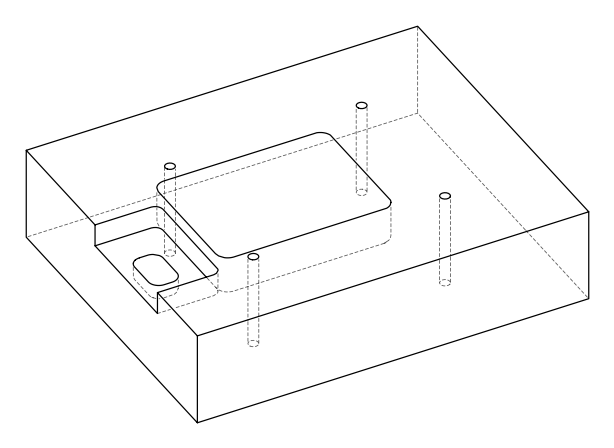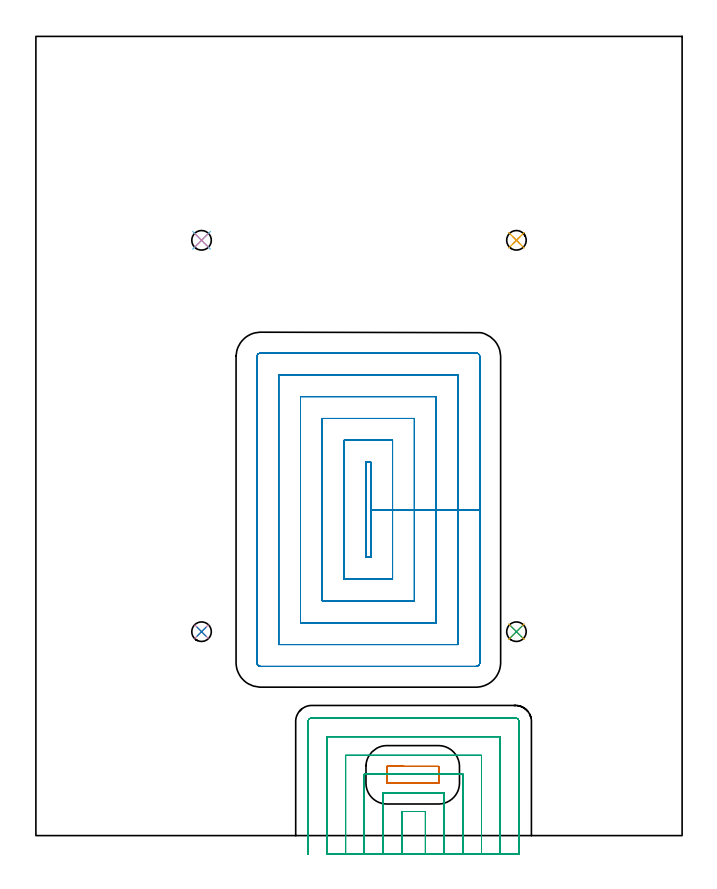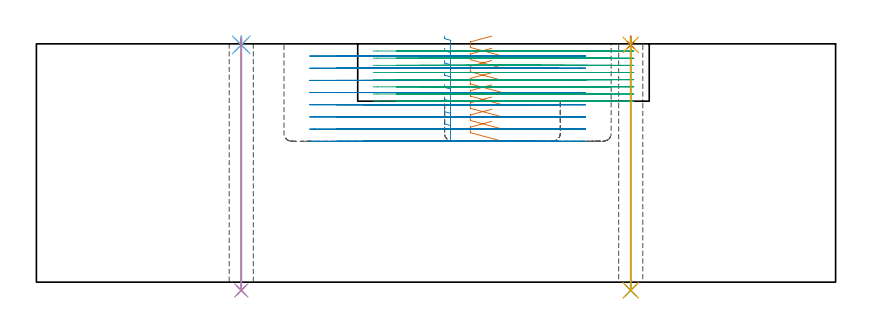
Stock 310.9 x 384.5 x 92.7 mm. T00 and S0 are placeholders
(PLAN: 11 operations, 3 tool changes, 58.3 min)
(1 MILL_RECTANGULAR_POCKET | POCKET_RECTANGULAR_STRAIGHT | UGT0201_095 | Follow Part, ap 5, ae 75% | 2.04 min | 44316 mm3)
(2 MILL_RECTANGULAR_POCKET_1 | POCKET_RECTANGULAR_STRAIGHT_1 | UGT0201_095 | Follow Part, ap 5, ae 75% | 31.2 min | 818157 mm3)
(3 MILL_SLOT | SLOT_PARTIAL_RECTANGULAR | NXT0201_011 | Follow Part, ap 3, ae 75% | 23.41 min | 131520 mm3)
(4 SPOT_DRILL | STEP1HOLE | NXT0321_9005460120000 | 0.03 min | 21 mm3)
(5 SPOT_DRILL_1 | STEP1HOLE_1 | NXT0321_9005460120000 | 0.03 min | 17 mm3)
(6 SPOT_DRILL_2 | STEP1HOLE_2 | NXT0321_9005460120000 | 0.03 min | 19 mm3)
(7 SPOT_DRILL_3 | STEP1HOLE_3 | NXT0321_9005460120000 | 0.03 min | 7 mm3)
(8 DRILL_THROUGH_HOLE_INTO_CENTER | STEP1HOLE | NXT0301_065 | 0.39 min | 6370 mm3)
(9 DRILL_THROUGH_HOLE_INTO_CENTER_1 | STEP1HOLE_1 | NXT0301_065 | 0.39 min | 6466 mm3)
(10 DRILL_THROUGH_HOLE_INTO_CENTER_2 | STEP1HOLE_2 | NXT0301_065 | 0.39 min | 6397 mm3)
(11 DRILL_THROUGH_HOLE_INTO_CENTER_3 | STEP1HOLE_3 | NXT0301_065 | 0.39 min | 6406 mm3)
(TOOL UGT0201_095 | End mill 20 mm | D20 R3 FL38 Z4)
(TOOL NXT0201_011 | ENDMILL 12mm [2P460-1200-NA 1630] | D12 FL38 Z6)
(TOOL NXT0321_9005460120000 | NC Spot Drill, 142deg, 12mm, Carbide, Uncoated | D12 PA142 FL30 Z2)
(TOOL NXT0301_065 | Carbide Drill 9.4mm [860.1-0940-075A1-MM 2214] | D9.4 PA140 FL98 Z2)
(OP 1 MILL_RECTANGULAR_POCKET)
G17 G21 G94 G90
T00 M6
G54
G17 G0 G90 X177.151 Y33.3 S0 M3
G43 Z102.7 H0
Z95.7
G94 G1 X168.9 Z93.489 F250.
X168.868 Z93.481
X168.826 Y33.274 Z93.467
X168.8 Y33.232 Z93.454
Y25.268 Z91.32
X168.826 Y25.226 Z91.307
X168.868 Y25.2 Z91.294
X181.3 Z87.962
X193.7 F500.
X193.755 Y25.205
X193.795 Y25.245
X193.8 Y25.3
Y33.2
X193.795 Y33.255
X193.755 Y33.295
X193.7 Y33.3
X168.9
X168.845 Y33.295
X168.805 Y33.255
X168.8 Y33.2
Y25.3
X168.805 Y25.245
X168.845 Y25.205
X168.9 Y25.2
X181.3
X182.3
G0 X177.151 Y33.3 Z90.962
G1 X168.9 Z88.752 F250.
X168.868 Z88.743
X168.826 Y33.274 Z88.73
X168.8 Y33.232 Z88.717
Y25.268 Z86.583
X168.826 Y25.226 Z86.569
X168.868 Y25.2 Z86.556
X168.9 Z86.547
X181.3 Z83.225
X193.7 F500.
X193.755 Y25.205
X193.795 Y25.245
X193.8 Y25.3
Y33.2
X193.795 Y33.255
X193.755 Y33.295
X193.7 Y33.3
X168.9
X168.845 Y33.295
X168.805 Y33.255
X168.8 Y33.2
Y25.3
X168.805 Y25.245
X168.845 Y25.205
X168.9 Y25.2
X181.3
X182.3
G0 X177.151 Y33.3 Z86.225
G1 X168.9 Z84.014 F250.
X168.868 Z84.006
X168.826 Y33.274 Z83.992
X168.8 Y33.232 Z83.979
Y25.268 Z81.845
X168.826 Y25.226 Z81.832
X168.868 Y25.2 Z81.819
X168.9 Z81.81
X181.3 Z78.487
X193.7 F500.
X193.755 Y25.205
X193.795 Y25.245
X193.8 Y25.3
Y33.2
X193.795 Y33.255
X193.755 Y33.295
X193.7 Y33.3
X168.9
X168.845 Y33.295
X168.805 Y33.255
X168.8 Y33.2
Y25.3
X168.805 Y25.245
X168.845 Y25.205
X168.9 Y25.2
X181.3
X182.3
G0 X177.151 Y33.3 Z81.487
G1 X168.9 Z79.277 F250.
X168.868 Z79.268
X168.826 Y33.274 Z79.255
X168.8 Y33.232 Z79.242
Y25.268 Z77.108
X168.826 Y25.226 Z77.094
X168.868 Y25.2 Z77.081
X168.9 Z77.073
X181.3 Z73.75
X193.7 F500.
X193.755 Y25.205
X193.795 Y25.245
X193.8 Y25.3
Y33.2
X193.795 Y33.255
X193.755 Y33.295
X193.7 Y33.3
X168.9
X168.845 Y33.295
X168.805 Y33.255
X168.8 Y33.2
Y25.3
X168.805 Y25.245
X168.845 Y25.205
X168.9 Y25.2
X181.3
X182.3
G0 X177.151 Y33.3 Z76.75
G1 X168.9 Z74.539 F250.
X168.868 Z74.531
X168.826 Y33.274 Z74.517
X168.8 Y33.232 Z74.504
Y25.268 Z72.37
X168.826 Y25.226 Z72.357
X168.868 Y25.2 Z72.344
X168.9 Z72.335
X181.3 Z69.012
X193.7 F500.
X193.755 Y25.205
X193.795 Y25.245
X193.8 Y25.3
Y33.2
X193.795 Y33.255
X193.755 Y33.295
X193.7 Y33.3
X168.9
X168.845 Y33.295
X168.805 Y33.255
X168.8 Y33.2
Y25.3
X168.805 Y25.245
X168.845 Y25.205
X168.9 Y25.2
X181.3
X182.3
G0 X177.151 Y33.3 Z72.012
G1 X168.9 Z69.802 F250.
X168.868 Z69.793
X168.826 Y33.274 Z69.78
X168.8 Y33.232 Z69.767
Y25.268 Z67.633
X168.826 Y25.226 Z67.619
X168.868 Y25.2 Z67.606
X168.9 Z67.598
X181.3 Z64.275
X193.7 F500.
X193.755 Y25.205
X193.795 Y25.245
X193.8 Y25.3
Y33.2
X193.795 Y33.255
X193.755 Y33.295
X193.7 Y33.3
X168.9
X168.845 Y33.295
X168.805 Y33.255
X168.8 Y33.2
Y25.3
X168.805 Y25.245
X168.845 Y25.205
X168.9 Y25.2
X181.3
X182.3
G0 X177.151 Y33.3 Z67.275
G1 X168.9 Z65.064 F250.
X168.868 Z65.056
X168.826 Y33.274 Z65.042
X168.8 Y33.232 Z65.029
Y25.268 Z62.895
X168.826 Y25.226 Z62.882
X168.868 Y25.2 Z62.869
X168.9 Z62.86
X181.3 Z59.537
X193.7 F500.
X193.755 Y25.205
X193.795 Y25.245
X193.8 Y25.3
Y33.2
X193.795 Y33.255
X193.755 Y33.295
X193.7 Y33.3
X168.9
X168.845 Y33.295
X168.805 Y33.255
X168.8 Y33.2
Y25.3
X168.805 Y25.245
X168.845 Y25.205
X168.9 Y25.2
X181.3
X182.3
G0 X177.151 Y33.3 Z62.537
G1 X168.9 Z60.327 F250.
X168.868 Z60.318
X168.826 Y33.274 Z60.305
X168.8 Y33.232 Z60.292
Y25.268 Z58.158
X168.826 Y25.226 Z58.144
X168.868 Y25.2 Z58.131
X168.9 Z58.123
X181.3 Z54.8
X193.7 F500.
X193.755 Y25.205
X193.795 Y25.245
X193.8 Y25.3
Y33.2
X193.795 Y33.255
X193.755 Y33.295
X193.7 Y33.3
X168.9
X168.845 Y33.295
X168.805 Y33.255
X168.8 Y33.2
Y25.3
X168.805 Y25.245
X168.845 Y25.205
X168.9 Y25.2
X181.3
X182.3
G0 Z102.7
M5
M2
(OP 2 MILL_RECTANGULAR_POCKET_1)
G17 G21 G94 G90
T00 M6
G54
G17 G0 G90 X158.8 Y137.577 S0 M3
G43 Z102.7 H0
Z95.7
G94 G1 Y133.9 Z94.715 F250.
X161.1 Z94.098
Y156.8 Z87.962
Y179.7 F500.
X158.8
Y133.9
X161.1
Y156.8
X171.6
Y190.2
X148.3
Y123.4
X171.6
Y156.8
X182.1
Y200.7
X137.8
Y112.9
X182.1
Y156.8
X192.6
Y211.2
X127.3
Y102.4
X192.6
Y156.8
X203.1
Y221.7
X116.8
Y91.9
X203.1
Y156.8
X213.6
Y230.3
G3 X211.7 Y232.2 R1.9
G1 X108.2
G3 X106.3 Y230.3 R1.9
G1 Y83.3
G3 X108.2 Y81.4 R1.9
G1 X211.7
G3 X213.6 Y83.3 R1.9
G1 Y156.8
Y157.8
G0 X158.8 Y137.577 Z90.962
G1 Y133.9 Z89.977 F250.
X161.1 Z89.361
Y156.8 Z83.225
Y179.7 F500.
X158.8
Y133.9
X161.1
Y156.8
X171.6
Y190.2
X148.3
Y123.4
X171.6
Y156.8
X182.1
Y200.7
X137.8
Y112.9
X182.1
Y156.8
X192.6
Y211.2
X127.3
Y102.4
X192.6
Y156.8
X203.1
Y221.7
X116.8
Y91.9
X203.1
Y156.8
X213.6
Y230.3
G3 X211.7 Y232.2 R1.9
G1 X108.2
G3 X106.3 Y230.3 R1.9
G1 Y83.3
G3 X108.2 Y81.4 R1.9
G1 X211.7
G3 X213.6 Y83.3 R1.9
G1 Y156.8
Y157.8
G0 X158.8 Y137.577 Z86.225
G1 Y133.9 Z85.24 F250.
X161.1 Z84.623
Y156.8 Z78.487
Y179.7 F500.
X158.8
Y133.9
X161.1
Y156.8
X171.6
Y190.2
X148.3
Y123.4
X171.6
Y156.8
X182.1
Y200.7
X137.8
Y112.9
X182.1
Y156.8
X192.6
Y211.2
X127.3
Y102.4
X192.6
Y156.8
X203.1
Y221.7
X116.8
Y91.9
X203.1
Y156.8
X213.6
Y230.3
G3 X211.7 Y232.2 R1.9
G1 X108.2
G3 X106.3 Y230.3 R1.9
G1 Y83.3
G3 X108.2 Y81.4 R1.9
G1 X211.7
G3 X213.6 Y83.3 R1.9
G1 Y156.8
Y157.8
G0 X158.8 Y137.577 Z81.487
G1 Y133.9 Z80.502 F250.
X161.1 Z79.886
Y156.8 Z73.75
Y179.7 F500.
X158.8
Y133.9
X161.1
Y156.8
X171.6
Y190.2
X148.3
Y123.4
X171.6
Y156.8
X182.1
Y200.7
X137.8
Y112.9
X182.1
Y156.8
X192.6
Y211.2
X127.3
Y102.4
X192.6
Y156.8
X203.1
Y221.7
X116.8
Y91.9
X203.1
Y156.8
X213.6
Y230.3
G3 X211.7 Y232.2 R1.9
G1 X108.2
G3 X106.3 Y230.3 R1.9
G1 Y83.3
G3 X108.2 Y81.4 R1.9
G1 X211.7
G3 X213.6 Y83.3 R1.9
G1 Y156.8
Y157.8
G0 X158.8 Y137.577 Z76.75
G1 Y133.9 Z75.765 F250.
X161.1 Z75.148
Y156.8 Z69.012
Y179.7 F500.
X158.8
Y133.9
X161.1
Y156.8
X171.6
Y190.2
X148.3
Y123.4
X171.6
Y156.8
X182.1
Y200.7
X137.8
Y112.9
X182.1
Y156.8
X192.6
Y211.2
X127.3
Y102.4
X192.6
Y156.8
X203.1
Y221.7
X116.8
Y91.9
X203.1
Y156.8
X213.6
Y230.3
G3 X211.7 Y232.2 R1.9
G1 X108.2
G3 X106.3 Y230.3 R1.9
G1 Y83.3
G3 X108.2 Y81.4 R1.9
G1 X211.7
G3 X213.6 Y83.3 R1.9
G1 Y156.8
Y157.8
G0 X158.8 Y137.577 Z72.012
G1 Y133.9 Z71.027 F250.
X161.1 Z70.411
Y156.8 Z64.275
Y179.7 F500.
X158.8
Y133.9
X161.1
Y156.8
X171.6
Y190.2
X148.3
Y123.4
X171.6
Y156.8
X182.1
Y200.7
X137.8
Y112.9
X182.1
Y156.8
X192.6
Y211.2
X127.3
Y102.4
X192.6
Y156.8
X203.1
Y221.7
X116.8
Y91.9
X203.1
Y156.8
X213.6
Y230.3
G3 X211.7 Y232.2 R1.9
G1 X108.2
G3 X106.3 Y230.3 R1.9
G1 Y83.3
G3 X108.2 Y81.4 R1.9
G1 X211.7
G3 X213.6 Y83.3 R1.9
G1 Y156.8
Y157.8
G0 X158.8 Y137.577 Z67.275
G1 Y133.9 Z66.29 F250.
X161.1 Z65.674
Y156.8 Z59.537
Y179.7 F500.
X158.8
Y133.9
X161.1
Y156.8
X171.6
Y190.2
X148.3
Y123.4
X171.6
Y156.8
X182.1
Y200.7
X137.8
Y112.9
X182.1
Y156.8
X192.6
Y211.2
X127.3
Y102.4
X192.6
Y156.8
X203.1
Y221.7
X116.8
Y91.9
X203.1
Y156.8
X213.6
Y230.3
G3 X211.7 Y232.2 R1.9
G1 X108.2
G3 X106.3 Y230.3 R1.9
G1 Y83.3
G3 X108.2 Y81.4 R1.9
G1 X211.7
G3 X213.6 Y83.3 R1.9
G1 Y156.8
Y157.8
G0 X158.8 Y137.577 Z62.537
G1 Y133.9 Z61.552 F250.
X161.1 Z60.936
Y156.8 Z54.8
Y179.7 F500.
X158.8
Y133.9
X161.1
Y156.8
X171.6
Y190.2
X148.3
Y123.4
X171.6
Y156.8
X182.1
Y200.7
X137.8
Y112.9
X182.1
Y156.8
X192.6
Y211.2
X127.3
Y102.4
X192.6
Y156.8
X203.1
Y221.7
X116.8
Y91.9
X203.1
Y156.8
X213.6
Y230.3
G3 X211.7 Y232.2 R1.9
G1 X108.2
G3 X106.3 Y230.3 R1.9
G1 Y83.3
G3 X108.2 Y81.4 R1.9
G1 X211.7
G3 X213.6 Y83.3 R1.9
G1 Y156.8
Y157.8
G0 Z102.7
M5
M2
(OP 3 MILL_SLOT)
G17 G21 G94 G90
T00 M6
G54
G17 G0 G90 X187.4 Y-9. S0 M3
G43 Z102.7 H1
Z89.912
G94 G1 Y-6. F250.
Y11.6 F500.
X176.
Y-6.
Y-9. F250.
X196.4
Y-6.
Y20.6 F500.
X167.
Y-6.
Y-9. F250.
X205.4
Y-6.
Y29.6 F500.
X197.8
X194.8 F250.
X167.8 F500.
X164.8 F250.
X158. F500.
Y-6.
Y-9. F250.
X214.4
Y-6.
Y38.6 F500.
X149.
Y-6.
Y-9. F250.
X223.4
Y-6.
Y47.6 F500.
X140.
Y-6.
Y-9. F250.
X232.4
Y-6.
Y54.9 F500.
G3 X230.7 Y56.6 R1.7
G1 X132.7
G3 X131. Y54.9 R1.7
G1 Y-6.
Y-9. F250.
G0 X187.4 Z87.125
G1 Y-6.
Y11.6 F500.
X176.
Y-6.
Y-9. F250.
X196.4
Y-6.
Y20.6 F500.
X167.
Y-6.
Y-9. F250.
X205.4
Y-6.
Y29.6 F500.
X197.8
X194.8 F250.
X167.8 F500.
X164.8 F250.
X158. F500.
Y-6.
Y-9. F250.
X214.4
Y-6.
Y38.6 F500.
X149.
Y-6.
Y-9. F250.
X223.4
Y-6.
Y47.6 F500.
X140.
Y-6.
Y-9. F250.
X232.4
Y-6.
Y54.9 F500.
G3 X230.7 Y56.6 R1.7
G1 X132.7
G3 X131. Y54.9 R1.7
G1 Y-6.
Y-9. F250.
G0 X187.4 Z84.337
G1 Y-6.
Y11.6 F500.
X176.
Y-6.
Y-9. F250.
X196.4
Y-6.
Y20.6 F500.
X167.
Y-6.
Y-9. F250.
X205.4
Y-6.
Y29.6 F500.
X197.8
X194.8 F250.
X167.8 F500.
X164.8 F250.
X158. F500.
Y-6.
Y-9. F250.
X214.4
Y-6.
Y38.6 F500.
X149.
Y-6.
Y-9. F250.
X223.4
Y-6.
Y47.6 F500.
X140.
Y-6.
Y-9. F250.
X232.4
Y-6.
Y54.9 F500.
G3 X230.7 Y56.6 R1.7
G1 X132.7
G3 X131. Y54.9 R1.7
G1 Y-6.
Y-9. F250.
G0 X187.4 Z81.55
G1 Y-6.
Y11.6 F500.
X176.
Y-6.
Y-9. F250.
X196.4
Y-6.
Y20.6 F500.
X167.
Y-6.
Y-9. F250.
X205.4
Y-6.
Y29.6 F500.
X197.8
X194.8 F250.
X167.8 F500.
X164.8 F250.
X158. F500.
Y-6.
Y-9. F250.
X214.4
Y-6.
Y38.6 F500.
X149.
Y-6.
Y-9. F250.
X223.4
Y-6.
Y47.6 F500.
X140.
Y-6.
Y-9. F250.
X232.4
Y-6.
Y54.9 F500.
G3 X230.7 Y56.6 R1.7
G1 X132.7
G3 X131. Y54.9 R1.7
G1 Y-6.
Y-9. F250.
G0 X187.4 Z78.762
G1 Y-6.
Y11.6 F500.
X176.
Y-6.
Y-9. F250.
X196.4
Y-6.
Y20.6 F500.
X167.
Y-6.
Y-9. F250.
X205.4
Y-6.
Y29.6 F500.
X197.8
X194.8 F250.
X167.8 F500.
X164.8 F250.
X158. F500.
Y-6.
Y-9. F250.
X214.4
Y-6.
Y38.6 F500.
X149.
Y-6.
Y-9. F250.
X223.4
Y-6.
Y47.6 F500.
X140.
Y-6.
Y-9. F250.
X232.4
Y-6.
Y54.9 F500.
G3 X230.7 Y56.6 R1.7
G1 X132.7
G3 X131. Y54.9 R1.7
G1 Y-6.
Y-9. F250.
G0 X187.4 Z75.975
G1 Y-6.
Y11.6 F500.
X176.
Y-6.
Y-9. F250.
X196.4
Y-6.
Y20.6 F500.
X167.
Y-6.
Y-9. F250.
X205.4
Y-6.
Y29.6 F500.
X197.8
X194.8 F250.
X167.8 F500.
X164.8 F250.
X158. F500.
Y-6.
Y-9. F250.
X214.4
Y-6.
Y38.6 F500.
X149.
Y-6.
Y-9. F250.
X223.4
Y-6.
Y47.6 F500.
X140.
Y-6.
Y-9. F250.
X232.4
Y-6.
Y54.9 F500.
G3 X230.7 Y56.6 R1.7
G1 X132.7
G3 X131. Y54.9 R1.7
G1 Y-6.
Y-9. F250.
G0 X187.4 Z73.187
G1 Y-6.
Y11.6 F500.
X176.
Y-6.
Y-9. F250.
X196.4
Y-6.
Y20.6 F500.
X167.
Y-6.
Y-9. F250.
X205.4
Y-6.
Y29.6 F500.
X197.8
X194.8 F250.
X167.8 F500.
X164.8 F250.
X158. F500.
Y-6.
Y-9. F250.
X214.4
Y-6.
Y38.6 F500.
X149.
Y-6.
Y-9. F250.
X223.4
Y-6.
Y47.6 F500.
X140.
Y-6.
Y-9. F250.
X232.4
Y-6.
Y54.9 F500.
G3 X230.7 Y56.6 R1.7
G1 X132.7
G3 X131. Y54.9 R1.7
G1 Y-6.
Y-9. F250.
G0 X187.4 Z70.4
G1 Y-6.
Y11.6 F500.
X176.
Y-6.
Y-9. F250.
X196.4
Y-6.
Y20.6 F500.
X167.
Y-6.
Y-9. F250.
X205.4
Y-6.
Y29.6 F500.
X197.8
X194.8 F250.
X167.8 F500.
X164.8 F250.
X158. F500.
Y-6.
Y-9. F250.
X214.4
Y-6.
Y38.6 F500.
X149.
Y-6.
Y-9. F250.
X223.4
Y-6.
Y47.6 F500.
X140.
Y-6.
Y-9. F250.
X232.4
Y-6.
Y54.9 F500.
G3 X230.7 Y56.6 R1.7
G1 X132.7
G3 X131. Y54.9 R1.7
G1 Y-6.
Y-9. F250.
G0 Z102.7
M5
M2
(OP 4 SPOT_DRILL)
G17 G21 G94 G90
T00 M6
G54
G17 G0 G90 X79.7 Y98.1 S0 M3
G43 Z102.7 H0
G94 G81 G98 Z92.295 F250. R95.7
G80
M5
M2
(OP 5 SPOT_DRILL_1)
G17 G21 G94 G90
T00 M6
G54
G17 G0 G90 X231.2 Y98.1 S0 M3
G43 Z102.7 H0
G94 G81 G98 Z92.295 F250. R95.7
G80
M5
M2
(OP 6 SPOT_DRILL_2)
G17 G21 G94 G90
T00 M6
G54
G17 G0 G90 X79.7 Y286.4 S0 M3
G43 Z102.7 H0
G94 G81 G98 Z92.295 F250. R95.7
G80
M5
M2
(OP 7 SPOT_DRILL_3)
G17 G21 G94 G90
T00 M6
G54
G17 G0 G90 X231.2 Y286.4 S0 M3
G43 Z102.7 H0
G94 G81 G98 Z92.295 F250. R95.7
G80
M5
M2
(OP 8 DRILL_THROUGH_HOLE_INTO_CENTER)
G17 G21 G94 G90
T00 M6
G54
G17 G0 G90 X79.7 Y98.1 S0 M3
G43 Z102.7 H1
G94 G73 G98 Z-3.211 F250. Q8.719 R94.7
G80
M5
M2
(OP 9 DRILL_THROUGH_HOLE_INTO_CENTER_1)
G17 G21 G94 G90
T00 M6
G54
G17 G0 G90 X231.2 Y98.1 S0 M3
G43 Z102.7 H1
G94 G73 G98 Z-3.211 F250. Q8.719 R94.7
G80
M5
M2
(OP 10 DRILL_THROUGH_HOLE_INTO_CENTER_2)
G17 G21 G94 G90
T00 M6
G54
G17 G0 G90 X79.7 Y286.4 S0 M3
G43 Z102.7 H1
G94 G73 G98 Z-3.211 F250. Q8.719 R94.7
G80
M5
M2
(OP 11 DRILL_THROUGH_HOLE_INTO_CENTER_3)
G17 G21 G94 G90
T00 M6
G54
G17 G0 G90 X231.2 Y286.4 S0 M3
G43 Z102.7 H1
G94 G73 G98 Z-3.211 F250. Q8.719 R94.7
G80
M5
M2
